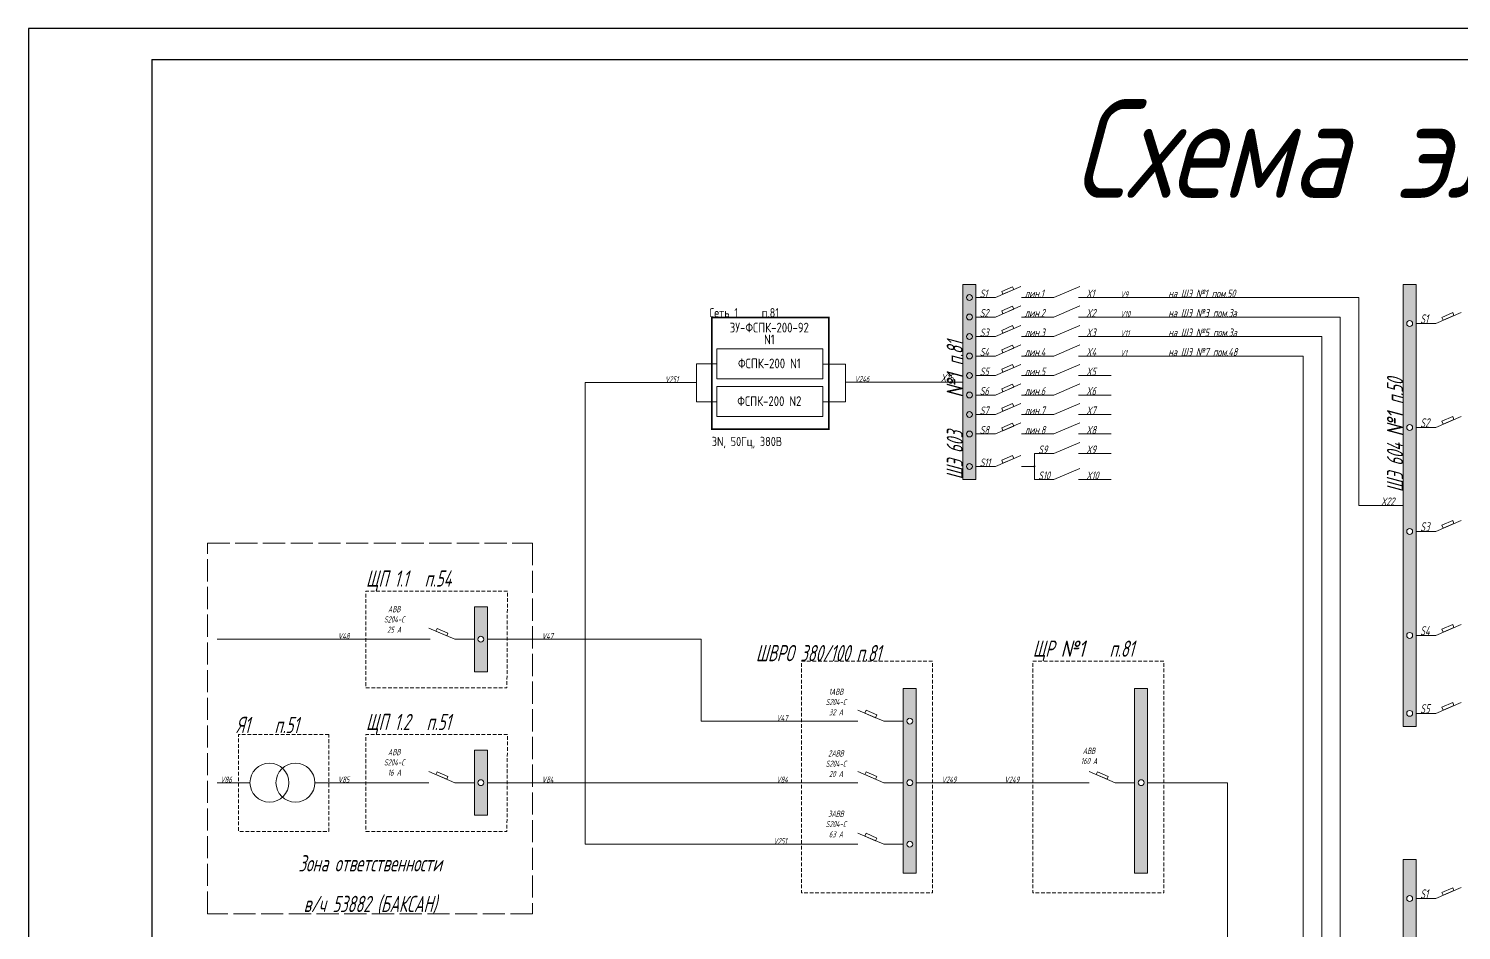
# Paper-space layout 'А2гор' of a CAD drawing. Extents: x 0 to 594, y 0 to 420.
# Drawn here: x 0 to 232.7, y 273.4 to 420 of the extents above; entities that cross this region are included whole.
import ezdxf
from ezdxf.enums import TextEntityAlignment as Align

# ---------------------------------------------------------------- set-up
doc = ezdxf.new("R2010")
doc.units = 0
doc.header["$LTSCALE"] = 0.3
doc.linetypes.add('ACAD_ISO02W100', pattern=[15, 12, -3])
doc.linetypes.add('JIS_02_2.0', pattern=[3, 2, -1])
doc.layers.get('0').update_dxf_attribs({"linetype": 'CONTINUOUS', "lineweight": 15})
doc.layers.add('Format', color=7, linetype='CONTINUOUS', lineweight=30)
doc.layers.add('Text', color=242, linetype='CONTINUOUS', lineweight=15)
doc.styles.get("Standard").update_dxf_attribs({"font": 'isocpeur.ttf', "width": 0.8, "oblique": 15})
doc.styles.add('Аннотативный', font='arial.ttf')

psp = doc.layouts.new('А2гор')

# ---------------------------------------------------------------- hatches: boundary and pattern name
h = psp.add_hatch(color=256)
h.paths.add_polyline_path([(153.8608932814675, 378.4084823130702), (151.7488932814674, 378.4084823130702), (151.7488932814674, 346.7284823130702), (153.8608932814675, 346.7284823130702)])
edge = h.paths.add_edge_path(flags=16)
edge.add_arc((152.8048932814674, 357.2884823130702), 0.4777773656132195, -1.272221872585407e-14, 360)
edge = h.paths.add_edge_path(flags=16)
edge.add_arc((152.8048932814674, 360.4564823130703), 0.4777773656132195, -1.272221872585407e-14, 360)
edge = h.paths.add_edge_path(flags=16)
edge.add_arc((152.8048932814674, 354.1204823130703), 0.4777773656132195, -1.272221872585407e-14, 360)
edge = h.paths.add_edge_path(flags=16)
edge.add_arc((152.8048932814674, 363.6244823130702), 0.4777773656132195, -1.272221872585407e-14, 360)
edge = h.paths.add_edge_path(flags=16)
edge.add_arc((152.8048932814674, 366.7924823130702), 0.4777773656132195, -1.272221872585407e-14, 360)
edge = h.paths.add_edge_path(flags=16)
edge.add_arc((152.8048932814674, 348.8404823130703), 0.4777773656132195, -1.272221872585407e-14, 360)
edge = h.paths.add_edge_path(flags=16)
edge.add_arc((152.8048932814674, 369.9604823130703), 0.4777773656132195, -1.272221872585407e-14, 360)
edge = h.paths.add_edge_path(flags=16)
edge.add_arc((152.8048932814674, 373.1284823130703), 0.4777773656132195, -1.272221872585407e-14, 360)
edge = h.paths.add_edge_path(flags=16)
edge.add_arc((152.8048932814674, 376.2964823130703), 0.4777773656132195, -1.272221872585407e-14, 360)
h = psp.add_hatch(color=256)
h.paths.add_polyline_path([(223.2488937003696, 378.4084994524331), (225.3608937003695, 378.4084994524331), (225.3608937003695, 306.60049853906), (223.2488937003696, 306.6004994524332)])
edge = h.paths.add_edge_path(flags=16)
edge.add_arc((224.3048937003695, 372.0724994524331), 0.4777773656132356, 0, 360)
edge = h.paths.add_edge_path(flags=16)
edge.add_arc((224.3048937003695, 355.1764994524331), 0.4777773656132356, 0, 360)
edge = h.paths.add_edge_path(flags=16)
edge.add_arc((224.3048937003695, 338.2804976163745), 0.4777773656132356, 0, 360)
edge = h.paths.add_edge_path(flags=16)
edge.add_arc((224.3048937003695, 321.3844976163745), 0.4777773656132356, 0, 360)
edge = h.paths.add_edge_path(flags=16)
edge.add_arc((224.3048937003695, 308.7124968302155), 0.4777773656132356, 0, 360)
h = psp.add_hatch(color=256)
edge = h.paths.add_edge_path()
edge.add_arc((108.4513248338036, 362.5011652259965), 0.528, -1.272221872585407e-14, 360)
h = psp.add_hatch(color=256)
edge = h.paths.add_edge_path()
edge.add_arc((132.6677950212434, 362.501163090569), 0.528, -1.272221872585407e-14, 360)
h = psp.add_hatch(color=256)
edge = h.paths.add_edge_path()
edge.add_arc((163.3648932814674, 348.8404796908603), 0.08448, 0, 360)
h = psp.add_hatch(color=256)
h.paths.add_polyline_path([(223.2488941192691, 284.9525018279901), (225.3608941192691, 284.9525018279901), (225.3608941192691, 213.1445009146171), (223.2488941192691, 213.1445018279902)])
edge = h.paths.add_edge_path(flags=16)
edge.add_arc((224.3048941192691, 278.6165018279902), 0.4777773656132356, 0, 360)
edge = h.paths.add_edge_path(flags=16)
edge.add_arc((224.3048941192691, 261.7205018279902), 0.4777773656132356, 0, 360)
edge = h.paths.add_edge_path(flags=16)
edge.add_arc((224.3048941192691, 244.8244999919315), 0.4777773656132356, 0, 360)
edge = h.paths.add_edge_path(flags=16)
edge.add_arc((224.3048941192691, 227.9284999919316), 0.4777773656132356, 0, 360)
edge = h.paths.add_edge_path(flags=16)
edge.add_arc((224.3048941192691, 215.2564992057802), 0.4777773656132356, 0, 360)
at = {"layer": 'Text'}
h = psp.add_hatch(color=7, dxfattribs=at)
h.paths.add_polyline_path([(74.50082671400571, 315.4816922721933), (72.38882671400577, 315.4816922721933), (72.38882671400577, 326.0416922721933), (74.50082671400571, 326.0416922721933)])
edge = h.paths.add_edge_path(flags=16)
edge.add_arc((73.44482648119842, 320.7616922721933), 0.4777773656132356, 0, 360)
h = psp.add_hatch(color=7, dxfattribs=at)
h.paths.add_polyline_path([(144.169698528084, 312.7305603372682), (142.057698528084, 312.7305603372682), (142.0576985280842, 282.7305603372682), (144.169698528084, 282.7305603372682)])
h.paths.add_polyline_path([(143.5914756608899, 307.4505603372683, -1), (142.6359209296635, 307.4505603372683, -1)], flags=16)
h.paths.add_polyline_path([(143.5914756608899, 297.4505603372683, -1), (142.6359209296635, 297.4505603372683, -1)], flags=16)
h.paths.add_polyline_path([(143.5914756608899, 287.4505603372683, -1), (142.6359209296635, 287.4505603372683, -1)], flags=16)
h = psp.add_hatch(color=7, dxfattribs=at)
h.paths.add_polyline_path([(181.7483716411271, 312.7305601620307), (179.6363716411272, 312.7305601620307), (179.6363716411273, 282.7305601620307), (181.7483716411271, 282.7305601620307)])
h.paths.add_polyline_path([(181.1701487739331, 297.4505601620307, -1), (180.2145940427066, 297.4505601620307, -1)], flags=16)
h = psp.add_hatch(color=7, dxfattribs=at)
h.paths.add_polyline_path([(74.50082736172536, 292.1705603372682), (72.38882736172542, 292.1705603372682), (72.38882736172542, 302.7305603372682), (74.50082736172536, 302.7305603372682)])
edge = h.paths.add_edge_path(flags=16)
edge.add_arc((73.44482712891806, 297.4505603372682), 0.4777773656132356, 0, 360)

# ---------------------------------------------------------------- linework, layer by layer
at = {"lineweight": 15}
for p, q in [((157.0288932814674, 376.2964823130703), (161.1454038495312, 378.0899116242931)), ((166.5328932814674, 376.2964823130703), (170.7568932814675, 378.0899116242931)), ((157.0288842665057, 373.1284796908526), (161.1453948345771, 374.9219090020832)), ((166.5328932814674, 373.1284796908602), (170.7568932814675, 374.9219090020832)), ((228.5288937003696, 372.0724994524331), (232.6454042684333, 373.865928763656)), ((157.0288842665057, 369.9604796908526), (161.1453948345771, 371.7539090020832)), ((166.5328932814674, 369.9604796908603), (170.7568932814675, 371.7539090020832)), ((157.0288842665057, 366.7924796908526), (161.1453948345771, 368.5859090020832)), ((166.5328932814674, 366.7924796908603), (170.7568932814675, 368.5859090020832)), ((157.0288842665057, 363.6244796908526), (161.1453948345771, 365.4179090020831)), ((166.5328932814674, 363.6244796908603), (170.7568932814675, 365.4179090020831)), ((157.0288842665057, 360.4564796908526), (161.1453948345771, 362.2499090020831)), ((166.5328932814674, 360.4564796908603), (170.7568932814675, 362.2499090020831)), ((157.0288842665057, 357.2884796908526), (161.1453948345771, 359.0819090020832)), ((166.5328932814674, 357.2884796908604), (170.7568932814675, 359.0819090020832)), ((228.5288937003696, 355.1764994524331), (232.6454042684333, 356.969928763656)), ((157.0288842665057, 354.1204796908526), (161.1453948345771, 355.9139090020832)), ((166.5328932814674, 354.1204796908603), (170.7568932814675, 355.9139090020832)), ((166.5328932814674, 350.9524813996971), (170.7568932814675, 352.7459107109199)), ((157.0288842665057, 348.8404796908526), (161.1453948345771, 350.6339090020832)), ((166.5328932814674, 346.728484445409), (170.7568932814675, 348.5219137566318)), ((228.5288937415143, 338.2804976163745), (232.6454043095779, 340.0739269275973)), ((69.22083035658807, 320.7616922721933), (64.9968303565881, 322.5551215834162)), ((228.5288937415143, 321.3844976163745), (232.6454043095779, 323.1779269275974)), ((228.5288846854077, 308.7124968302155), (232.6453952534791, 310.5059261414461)), ((138.8897021706663, 307.4505603372683), (134.6657021706664, 309.243989648491)), ((69.22083100430771, 297.4505603372682), (64.99683100430775, 299.243989648491)), ((138.8897021706663, 297.4505603372683), (134.6657021706664, 299.243989648491)), ((176.4683752837095, 297.4505601620307), (172.2443752837095, 299.2439894732535)), ((138.8897021706663, 287.4505603372683), (134.6657021706664, 289.243989648491)), ((228.5288941192692, 278.6165018279902), (232.6454046873328, 280.4099311392131))]:
    psp.add_line(p, q, dxfattribs=at)
for p, q in [((157.0288932814674, 376.2964823130703), (153.8608932814675, 376.2964823130703)), ((161.2528932814674, 376.2964823130703), (166.5328932814674, 376.2964823130703)), ((170.5419144175949, 376.2964823130703), (175.8219144175948, 376.2964823130703)), ((175.8219144175948, 376.2964823130703), (184.4848926871249, 376.2964823130702)), ((184.4848926871249, 376.2964823130702), (195.0448926871248, 376.2964823130702)), ((157.0288842665057, 373.1284796908526), (153.8608842665057, 373.1284796908526)), ((161.2528932814674, 373.1284796908602), (166.5328932814674, 373.1284796908602)), ((170.5419054026408, 373.1284796908602), (175.8219054026407, 373.1284796908602)), ((175.8219054026408, 373.1284796908603), (184.4848836721708, 373.1284796908602)), ((184.4848832038207, 373.1284796869724), (195.0448832038207, 373.1284796869724)), ((228.5288937003696, 372.0724994524331), (225.3608937003695, 372.0724994524331)), ((111.7729160143845, 367.9546454550809), (128.9797100905138, 367.9546454550809)), ((111.7729160143845, 363.0867040207079), (111.7729160143845, 367.9546454550809)), ((128.9797100905138, 367.9546454550809), (128.9797100905138, 363.0867040207079)), ((157.0288842665057, 369.9604796908526), (153.8608842665057, 369.9604796908526)), ((161.2528932814674, 369.9604796908603), (166.5328932814674, 369.9604796908603)), ((170.5419054026408, 369.9604796908603), (175.8219054026407, 369.9604796908603)), ((175.8219054026408, 369.9604796908603), (184.4848836721708, 369.9604796908603)), ((184.4848832038207, 369.9604796869724), (195.0448832038207, 369.9604796869724)), ((111.7729160143845, 365.5206747378982), (108.4513248338036, 365.5206747378982)), ((108.4513248338036, 365.5206747378982), (108.4513248338036, 359.3347941561328)), ((132.6677950212434, 365.4727289775478), (128.9797100905138, 365.4727289775478)), ((132.6677950212434, 362.501163090569), (132.6677950212434, 365.4727289775478)), ((157.0288842665057, 366.7924796908526), (153.8608842665057, 366.7924796908526)), ((161.2528932814674, 366.7924796908603), (166.5328932814674, 366.7924796908603)), ((170.5419054026408, 366.7924796908603), (175.8219054026407, 366.7924796908603)), ((175.8219054026408, 366.7924796908603), (184.4848836721708, 366.7924796908603)), ((184.4848832038207, 366.7924796869724), (195.0448832038207, 366.7924796869724)), ((128.9797100905138, 363.0867040207079), (111.7729160143845, 363.0867040207079)), ((157.0288842665057, 363.6244796908526), (153.8608842665057, 363.6244796908526)), ((161.2528932814674, 363.6244796908603), (166.5328932814674, 363.6244796908603)), ((170.5419054026408, 363.6244796908603), (175.8219054026407, 363.6244796908603)), ((108.4513248338036, 362.5011652259965), (106.9462038723424, 362.5011652259965)), ((111.7729160143845, 361.8260021032636), (128.9797100905138, 361.8260021032636)), ((111.7729160143845, 356.9580606688984), (111.7729160143845, 361.8260021032636)), ((128.9797100905138, 361.8260021032636), (128.9797100905138, 356.9580606688984)), ((132.6677950212434, 362.501163090569), (132.6677950212434, 359.3201516219988)), ((147.5248932814674, 362.5684823130702), (151.7488932814674, 362.5684823130702)), ((108.4513248338036, 359.3347941561328), (111.7729160143845, 359.3347941561328)), ((132.6677950212434, 359.3201516219988), (128.9797100905138, 359.3201516219988)), ((157.0288842665057, 360.4564796908526), (153.8608842665057, 360.4564796908526)), ((161.2528932814674, 360.4564796908603), (166.5328932814674, 360.4564796908603)), ((170.5419054026408, 360.4564796908603), (175.8219054026407, 360.4564796908603)), ((128.9797100905138, 356.9580606688984), (111.7729160143845, 356.9580606688984)), ((157.0288842665057, 357.2884796908526), (153.8608842665057, 357.2884796908526)), ((161.2528932814674, 357.2884796908604), (166.5328932814674, 357.2884796908604)), ((170.5419054026408, 357.2884796908604), (175.8219054026407, 357.2884796908604)), ((157.0288842665057, 354.1204796908526), (153.8608842665057, 354.1204796908526)), ((161.2528932814674, 354.1204796908603), (166.5328932814674, 354.1204796908603)), ((170.5419054026408, 354.1204796908603), (175.8219054026407, 354.1204796908603)), ((228.5288937003696, 355.1764994524331), (225.3608937003695, 355.1764994524331)), ((163.3648831221384, 350.9524813996971), (166.5328932814674, 350.9524813996971)), ((163.3648932814674, 346.7284823130702), (163.3648932814674, 350.9524823130703)), ((170.5419054026408, 350.9524813996971), (175.8219054026407, 350.9524813996971)), ((157.0288842665057, 348.8404796908526), (153.8608842665057, 348.8404796908526)), ((161.2528932814674, 348.8404796908603), (163.3648932814674, 348.8404796908603)), ((163.3648831221384, 346.728481399697), (166.5328932814674, 346.728481399697)), ((170.5419092024641, 346.728484445409), (175.8219092024641, 346.728484445409)), ((223.2488937003696, 342.5044994524332), (219.0248937003695, 342.5044994524332)), ((228.5288937415143, 338.2804976163745), (225.3608937415142, 338.2804976163745)), ((228.5288937415143, 321.3844976163745), (225.3608937415142, 321.3844976163745)), ((72.38882878075881, 320.7616922721933), (69.22083035658807, 320.7616922721933)), ((84.00482858513917, 320.7616922721934), (74.50082648119835, 320.7616922721933)), ((142.0577005948371, 307.4505603372683), (138.8897021706663, 307.4505603372683)), ((228.5288846854077, 308.7124968302155), (225.3608846854077, 308.7124968302155)), ((30.63309724226721, 297.4505603372681), (35.94399450633267, 297.4505603372681)), ((72.38882942847846, 297.4505603372682), (69.22083100430771, 297.4505603372682)), ((84.00482923285881, 297.4505603372683), (74.50082712891799, 297.4505603372682)), ((142.0577005948371, 297.4505603372683), (138.8897021706663, 297.4505603372683)), ((179.6363737078802, 297.4505601620307), (176.4683752837095, 297.4505601620307)), ((142.0577005948371, 287.4505603372683), (138.8897021706663, 287.4505603372683)), ((228.5288941192692, 278.6165018279902), (225.3608941192691, 278.6165018279902))]:
    psp.add_line(p, q)
for points in [[(151.7488932814674, 378.4084823130702), (153.8608932814675, 378.4084823130702), (153.8608932814675, 346.7284823130702), (151.7488932814674, 346.7284823130702)], [(158.2513347508527, 376.8290601666212), (160.0027187954587, 377.5920810380277), (159.7972788924576, 378.0636332349889), (158.0458948478593, 377.3006123635822)], [(223.2488937003696, 378.4084994524331), (225.3608937003695, 378.4084994524331), (225.3608937003695, 306.60049853906), (223.2488937003696, 306.6004994524332)], [(158.2513257358986, 373.6610575444035), (160.0027097805046, 374.4240784158178), (159.7972698775112, 374.8956306127714), (158.0458858328976, 374.1326097413647)], [(229.7513351697548, 372.6050773059841), (231.5027192143608, 373.3680981773907), (231.2972793113598, 373.8396503743518), (229.5458952667614, 373.0766295029452)], [(158.2513257358986, 370.4930575444035), (160.0027097805046, 371.2560784158179), (159.7972698775112, 371.7276306127713), (158.0458858328976, 370.9646097413647)], [(158.2513257358986, 367.3250575444035), (160.0027097805046, 368.0880784158178), (159.7972698775112, 368.5596306127713), (158.0458858328976, 367.7966097413646)], [(158.2513257358986, 364.1570575444035), (160.0027097805046, 364.9200784158178), (159.7972698775112, 365.3916306127712), (158.0458858328976, 364.6286097413647)], [(158.2513257358986, 360.9890575444035), (160.0027097805046, 361.7520784158179), (159.7972698775112, 362.2236306127713), (158.0458858328976, 361.4606097413647)], [(158.2513257358986, 357.8210575444035), (160.0027097805046, 358.5840784158178), (159.7972698775112, 359.0556306127713), (158.0458858328976, 358.2926097413646)], [(229.7513351697548, 355.7090773059841), (231.5027192143608, 356.4720981773906), (231.2972793113598, 356.9436503743518), (229.5458952667614, 356.1806295029452)], [(158.2513257358986, 354.6530575444036), (160.0027097805046, 355.4160784158179), (159.7972698775112, 355.8876306127713), (158.0458858328976, 355.1246097413647)], [(158.2513257358986, 349.3730575444035), (160.0027097805046, 350.1360784158179), (159.7972698775112, 350.6076306127713), (158.0458858328976, 349.8446097413646)], [(229.7513352109071, 338.8130754699254), (231.5027192555055, 339.5760963413321), (231.2972793525121, 340.0476485382931), (229.5458953078984, 339.2846276668864)], [(74.50082671400571, 315.4816922721933), (72.38882671400577, 315.4816922721933), (72.38882671400577, 326.0416922721933), (74.50082671400571, 326.0416922721933)], [(67.9026959032667, 321.3213468566433), (66.14417308273744, 322.0679818876132), (66.34495531366156, 322.528843194112), (68.09633935826758, 321.7658223226977)], [(229.7513352109071, 321.9170754699254), (231.5027192555055, 322.680096341332), (231.2972793525121, 323.1516485382931), (229.5458953078984, 322.3886276668865)], [(144.169698528084, 282.7305603372682), (142.0576985280842, 282.7305603372682), (142.057698528084, 312.7305603372682), (144.169698528084, 312.7305603372682)], [(181.7483716411271, 282.7305601620307), (179.6363716411273, 282.7305601620307), (179.6363716411272, 312.7305601620307), (181.7483716411271, 312.7305601620307)], [(229.7513261548007, 309.2450746837664), (231.5027101994068, 310.0080955551807), (231.2972702964134, 310.4796477521342), (229.5458862517997, 309.7166268807275)], [(137.571567717345, 308.0102149217182), (135.8130448968157, 308.7568499526881), (136.0138271277398, 309.217711259187), (137.7652111723459, 308.4546903877726)], [(74.50082736172536, 292.1705603372682), (72.38882736172542, 292.1705603372682), (72.38882736172542, 302.7305603372682), (74.50082736172536, 302.7305603372682)], [(67.90269655098635, 298.0102149217182), (66.14417373045708, 298.7568499526881), (66.3449559613812, 299.2177112591869), (68.09634000598723, 298.4546903877725)], [(137.571567717345, 298.0102149217182), (135.8130448968157, 298.7568499526881), (136.0138271277398, 299.217711259187), (137.7652111723459, 298.4546903877726)], [(175.1502408303881, 298.0102147464806), (173.3917180098589, 298.7568497774505), (173.592500240783, 299.2177110839494), (175.343884285389, 298.454690212535)], [(137.571567717345, 288.0102149217182), (135.8130448968157, 288.7568499526881), (136.0138271277398, 289.2177112591869), (137.7652111723459, 288.4546903877725)], [(223.2488941192691, 284.9525018279901), (225.3608941192691, 284.9525018279901), (225.3608941192691, 213.1445009146171), (223.2488941192691, 213.1445018279902)], [(229.7513355886621, 279.1490796815488), (231.5027196332681, 279.9121005529478), (231.297279730267, 280.3836527499166), (229.545895685661, 279.6206318785023)]]:
    psp.add_lwpolyline(points, close=True)
at = {"const_width": 0.264}
psp.add_lwpolyline([(110.9522318246956, 354.9034593272014), (129.9479961829358, 354.9034593272014), (129.9479961829358, 373.0718741727979), (110.9522318246956, 373.0718741727979)], close=True, dxfattribs=at)
at = {"linetype": 'ACAD_ISO02W100'}
psp.add_lwpolyline([(29.05953249928456, 336.3783675667719), (81.85953249928457, 336.3783675667719), (81.85953249928457, 276.1584214261436), (29.05953249928456, 276.1584214261437)], close=True, dxfattribs=at)
at = {"linetype": 'JIS_02_2.0', "flags": 128}
for points in [[(77.76578038913564, 328.5837545874469), (54.79079479690469, 328.5837545874469), (54.79079479690469, 312.8416922721933), (77.68439007254025, 312.8416922721933)], [(146.8096985280841, 317.1880095197384), (125.5169797766663, 317.1880095197383), (125.5169797766663, 279.5305603372681), (146.809698528084, 279.5305603372682)], [(184.3883716411272, 317.1880093445009), (163.0956528897094, 317.1880093445008), (163.0956528897094, 279.5305601620305), (184.3883716411272, 279.5305601620307)], [(48.73704641160064, 305.2726224772842), (34.09143158773824, 305.2726224772842), (34.09143158773824, 289.5305601620306), (48.73704641160063, 289.5305601620306)], [(77.76578103685529, 305.2726226525218), (54.79079544462433, 305.2726226525218), (54.79079544462433, 289.5305603372682), (77.6843907202599, 289.5305603372682)]]:
    psp.add_lwpolyline(points, close=True, dxfattribs=at)
for centre, radius in [((152.8048932814674, 376.2964823130703), 0.4777773656132356), ((152.8048932814674, 373.1284823130703), 0.4777773656132356), ((224.3048937003695, 372.0724994524331), 0.4777773656132356), ((152.8048932814674, 369.9604823130703), 0.4777773656132356), ((152.8048932814674, 366.7924823130702), 0.4777773656132356), ((152.8048932814674, 363.6244823130702), 0.4777773656132356), ((152.8048932814674, 360.4564823130703), 0.4777773656132356), ((152.8048932814674, 357.2884823130702), 0.4777773656132356), ((152.8048932814674, 354.1204823130703), 0.4777773656132356), ((224.3048937003695, 355.1764994524331), 0.4777773656132356), ((152.8048932814674, 348.8404823130703), 0.4777773656132356), ((163.3648932814674, 348.8404796908603), 0.08448), ((224.3048937003695, 338.2804976163745), 0.4777773656132356), ((73.44482648119842, 320.7616922721933), 0.4777773656132356), ((224.3048937003695, 321.3844976163745), 0.4777773656132356), ((143.1136982952767, 307.4505603372683), 0.4777773656132356), ((224.3048937003695, 308.7124968302155), 0.4777773656132356), ((39.11199450633261, 297.4505603372681), 3.168000000000001), ((43.33599450633264, 297.4505603372681), 3.168000000000001), ((73.44482712891806, 297.4505603372682), 0.4777773656132356), ((143.1136982952767, 297.4505603372683), 0.4777773656132356), ((180.6923714083198, 297.4505601620307), 0.4777773656132356), ((143.1136982952767, 287.4505603372683), 0.4777773656132356), ((224.3048941192691, 278.6165018279902), 0.4777773656132356)]:
    psp.add_circle(centre, radius)
at = {"layer": 'Format'}
for p, q in [((594, 420.0000000000001), (0, 420.0000000000001)), ((0, 420.0000000000001), (0, 0)), ((20, 415.0000000000001), (589, 415.0000000000001)), ((20, 415.0000000000001), (20, 5))]:
    psp.add_line(p, q, dxfattribs=at)
at = {"layer": 'Text'}
for p, q in [((216.0248937003695, 376.2964823130702), (195.0448926871248, 376.2964823130702)), ((216.0248937003695, 342.5044994524332), (216.0248937003695, 376.2964823130702)), ((213.0248941192691, 373.1284796869724), (195.0448832038207, 373.1284796869724)), ((213.0248941192691, 249.0485018279902), (213.0248941192691, 373.1284796869724)), ((210.0248937003695, 369.9604796869724), (195.0448832038207, 369.9604796869724)), ((210.0248937003695, 155.5924994524331), (210.0248937003695, 369.9604796869724)), ((207.0248932814623, 366.7924796869723), (195.0448832038207, 366.7924796869724)), ((207.0248932814623, 62.13649707687608), (207.0248932814623, 366.7924796869723)), ((90.38851492964068, 362.5011652259965), (106.9462038723424, 362.5011652259965)), ((90.38851492964068, 287.4505603372683), (90.38851492964068, 362.5011652259965)), ((147.5248932814674, 362.5684823130702), (132.6677950212434, 362.5684823130702)), ((219.0248937003695, 342.5044994524332), (216.0248937003695, 342.5044994524332)), ((65.2090959348545, 320.7616922721933), (30.63309724226721, 320.7616922721935)), ((84.00482858513917, 320.7616922721934), (109.2310254150408, 320.7616922721934)), ((109.2310254150409, 307.4505603372683), (109.2310254150408, 320.7616922721934)), ((134.6657021706664, 307.4505603372683), (109.2310254150409, 307.4505603372683)), ((46.50399450633264, 297.4505603372681), (50.19529702091901, 297.4505603372681)), ((64.99683100430775, 297.4505603372681), (50.19529702091901, 297.4505603372681)), ((109.2310254150409, 297.4505603372683), (84.00482923285881, 297.4505603372683)), ((134.6657021706664, 297.4505603372683), (109.2310254150409, 297.4505603372683)), ((172.2443752837095, 297.4505601620307), (144.169698528084, 297.4505603309158)), ((194.7323153189034, 297.4505601620307), (181.7483716411271, 297.4505601620307)), ((194.7323153189034, 212.8805034185179), (194.7323153189034, 297.4505601620307)), ((90.38851492964068, 287.4505603372683), (109.2310254150409, 287.4505603372683)), ((109.2310254150409, 287.4505603372683), (134.6657021706663, 287.4505603372683))]:
    psp.add_line(p, q, dxfattribs=at)

# ---------------------------------------------------------------- texts
at = {"width": 0.8}
for s, p in [('ЗУ-ФСПК-200-92', (120.3024007159453, 371.4124756155177)), ('N1', (120.3024007159453, 369.4851621266656)), ('ФСПК-200 N1', (120.3024007159453, 365.5869157811995)), ('ФСПК-200 N2', (120.3024007159453, 359.45827242939))]:
    psp.add_text(s, height=1.584, dxfattribs=at).set_placement(p, align=Align.MIDDLE_CENTER)
at = {"insert": (305.4275203598925, 408.5009742166526), "char_height": 16, "attachment_point": 2}
psp.add_mtext_dynamic_manual_height_columns('Схема электроснабжения 2БП-480', width=1316.36173152737, gutter_width=12.5, heights=[0], dxfattribs=at)
for s, insert, char_height, width, attachment_point in [('{\\fGOST|b0|i0|c204|p34; \\fGOST|b0|i0|c0|p34;S1}', (153.8608932814675, 376.2964823130703), 1.3, 17.20121131539205, 7), ('{\\fGOST|b0|i0|c204|p34; лин.1}', (161.1454038495312, 376.2964823130703), 1.3, 17.20121131539205, 7), ('{\\fGOST|b0|i0|c204|p34; \\fGOST|b0|i0|c0|p34; X1}', (170.5419144175949, 376.2964823130703), 1.3, 17.20121131539205, 7), ('{\\fGOST|b0|i0|c204|p34; \\fGOST|b0|i0|c0|p34;S\\fGOST|b0|i0|c204|p34;2}', (153.8608842665134, 373.1284796908602), 1.3, 17.20121131539205, 7), ('{\\fGOST|b0|i0|c204|p34; лин.2}', (161.1453948345771, 373.1284796908602), 1.3, 17.20121131539205, 7), ('{\\fGOST|b0|i0|c204|p34; \\fGOST|b0|i0|c0|p34; X\\fGOST|b0|i0|c204|p34;2}', (170.5419054026408, 373.1284796908602), 1.3, 17.20121131539205, 7), ('{\\fGOST|b0|i0|c204|p34; \\fGOST|b0|i0|c0|p34;S\\fGOST|b0|i0|c204|p34;3}', (153.8608842665134, 369.9604796908603), 1.3, 17.20121131539205, 7), ('{\\fGOST|b0|i0|c204|p34; лин.3}', (161.1453948345771, 369.9604796908603), 1.3, 17.20121131539205, 7), ('{\\fGOST|b0|i0|c204|p34; \\fGOST|b0|i0|c0|p34; X\\fGOST|b0|i0|c204|p34;3}', (170.5419054026408, 369.9604796908603), 1.3, 17.20121131539205, 7), ('{\\fGOST|b0|i0|c204|p34; \\fGOST|b0|i0|c0|p34;S\\fGOST|b0|i0|c204|p34;4}', (153.8608842665134, 366.7924796908603), 1.3, 17.20121131539205, 7), ('{\\fGOST|b0|i0|c204|p34; лин.4}', (161.1453948345771, 366.7924796908603), 1.3, 17.20121131539205, 7), ('{\\fGOST|b0|i0|c204|p34; \\fGOST|b0|i0|c0|p34; X\\fGOST|b0|i0|c204|p34;4}', (170.5419054026408, 366.7924796908603), 1.3, 17.20121131539205, 7), ('{\\fGOST|b0|i0|c204|p34; \\fGOST|b0|i0|c0|p34;X1\\fGOST|b0|i0|c204|p34;5}', (147.5248932814674, 362.5684823130702), 1.3, 17.20121131539205, 7), ('{\\fGOST|b0|i0|c204|p34; \\fGOST|b0|i0|c0|p34;S\\fGOST|b0|i0|c204|p34;5}', (153.8608842665134, 363.6244796908603), 1.3, 17.20121131539205, 7), ('{\\fGOST|b0|i0|c204|p34; лин.5}', (161.1453948345771, 363.6244796908603), 1.3, 17.20121131539205, 7), ('{\\fGOST|b0|i0|c204|p34; \\fGOST|b0|i0|c0|p34; X\\fGOST|b0|i0|c204|p34;5}', (170.5419054026408, 363.6244796908603), 1.3, 17.20121131539205, 7), ('{\\fGOST|b0|i0|c204|p34; \\fGOST|b0|i0|c0|p34;S\\fGOST|b0|i0|c204|p34;6}', (153.8608842665134, 360.4564796908603), 1.3, 17.20121131539205, 7), ('{\\fGOST|b0|i0|c204|p34; лин.6}', (161.1453948345771, 360.4564796908603), 1.3, 17.20121131539205, 7), ('{\\fGOST|b0|i0|c204|p34; \\fGOST|b0|i0|c0|p34; X\\fGOST|b0|i0|c204|p34;6}', (170.5419054026408, 360.4564796908603), 1.3, 17.20121131539205, 7), ('{\\fGOST|b0|i0|c204|p34; \\fGOST|b0|i0|c0|p34;S\\fGOST|b0|i0|c204|p34;7}', (153.8608842665134, 357.2884796908604), 1.3, 17.20121131539205, 7), ('{\\fGOST|b0|i0|c204|p34; лин.7}', (161.1453948345771, 357.2884796908604), 1.3, 17.20121131539205, 7), ('{\\fGOST|b0|i0|c204|p34; \\fGOST|b0|i0|c0|p34; X\\fGOST|b0|i0|c204|p34;7}', (170.5419054026408, 357.2884796908604), 1.3, 17.20121131539205, 7), ('{\\fGOST|b0|i0|c204|p34; \\fGOST|b0|i0|c0|p34;S\\fGOST|b0|i0|c204|p34;8}', (153.8608842665134, 354.1204796908603), 1.3, 17.20121131539205, 7), ('{\\fGOST|b0|i0|c204|p34; лин.8}', (161.1453948345771, 354.1204796908603), 1.3, 17.20121131539205, 7), ('{\\fGOST|b0|i0|c204|p34; \\fGOST|b0|i0|c0|p34; X\\fGOST|b0|i0|c204|p34;8}', (170.5419054026408, 354.1204796908603), 1.3, 17.20121131539205, 7), ('{\\fGOST|b0|i0|c204|p34; \\fGOST|b0|i0|c0|p34;S\\fGOST|b0|i0|c204|p34;9}', (163.3648831221384, 350.9524813996971), 1.3, 17.20121131539205, 7), ('{\\fGOST|b0|i0|c204|p34; \\fGOST|b0|i0|c0|p34; X\\fGOST|b0|i0|c204|p34;9}', (170.5419054026408, 350.9524813996971), 1.3, 17.20121131539205, 7), ('{\\fGOST|b0|i0|c204|p34; \\fGOST|b0|i0|c0|p34;S1\\fGOST|b0|i0|c204|p34;1}', (153.8608842665134, 348.8404796908603), 1.3, 17.20121131539205, 7), ('{\\fGOST|b0|i0|c204|p34; \\fGOST|b0|i0|c0|p34;S1\\fGOST|b0|i0|c204|p34;0}', (163.3648932814674, 346.7284823130702), 1.3, 17.20121131539205, 7), ('{\\fGOST|b0|i0|c204|p34; \\fGOST|b0|i0|c0|p34; X1\\fGOST|b0|i0|c204|p34;0}', (170.5419092024641, 346.7284844454013), 1.3, 17.20121131539205, 7), ('{\\fGOST|b0|i0|c204|p34;АВ\\fGOST|b0|i0|c0|p34;B\\PS204-C\\fGOST|b0|i0|c204|p34;\\P25 А}', (59.37807103678654, 326.1485494497684), 1, 9.325842073708978, 2), ('{\\fGOST|b0|i0|c0|p34;1\\fGOST|b0|i0|c204|p34;АВ\\fGOST|b0|i0|c0|p34;B\\fGOST|b0|i0|c204|p34; \\fGOST|b0|i0|c0|p34;\\PS204-C\\fGOST|b0|i0|c204|p34;\\P\\fGOST|b0|i0|c0|p34;32\\fGOST|b0|i0|c204|p34; А}', (131.1195841463732, 312.7230900039179), 1, 9.325842073708978, 2), ('{\\fGOST|b0|i0|c204|p34;АВ\\fGOST|b0|i0|c0|p34;B\\PS204-C\\fGOST|b0|i0|c204|p34;\\P16 А}', (59.37807168450617, 302.9155733137535), 1, 9.325842073708978, 2), ('{\\fGOST|b0|i0|c0|p34;2\\fGOST|b0|i0|c204|p34;АВ\\fGOST|b0|i0|c0|p34;B\\fGOST|b0|i0|c204|p34; \\fGOST|b0|i0|c0|p34;\\PS204-C\\fGOST|b0|i0|c204|p34;\\P\\fGOST|b0|i0|c0|p34;20\\fGOST|b0|i0|c204|p34; А}', (131.1195841463732, 302.7039278836027), 1, 9.325842073708978, 2), ('{\\fGOST|b0|i0|c204|p34;АВ\\fGOST|b0|i0|c0|p34;B\\fGOST|b0|i0|c204|p34; \\P160 А}', (172.2220197668964, 303.1274950895807), 1, 9.325842073708978, 2), ('{\\fGOST|b0|i0|c0|p34;3\\fGOST|b0|i0|c204|p34;АВ\\fGOST|b0|i0|c0|p34;B\\fGOST|b0|i0|c204|p34; \\fGOST|b0|i0|c0|p34;\\PS204-C\\fGOST|b0|i0|c204|p34;\\P\\fGOST|b0|i0|c0|p34;63\\fGOST|b0|i0|c204|p34; А}', (131.1195841463732, 292.8893273676646), 1, 9.325842073708978, 2)]:
    psp.add_mtext(s, dxfattribs=dict(insert=insert, char_height=char_height, width=width, attachment_point=attachment_point))
at = {"line_spacing_factor": 1.5}
for s, insert, char_height, width, attachment_point in [('{\\fGOST|b0|i0|c204|p34; \\fGOST|b0|i0|c0|p34; \\fGOST|b0|i0|c204|p34; \\fGOST|b0|i0|c0|p34;V\\fGOST|b0|i0|c204|p34;9}', (175.8219144175948, 376.2964823130703), 1, 17.20121131539205, 7), ('{\\fGOST|b0|i0|c204|p34; \\fGOST|b0|i0|c0|p34; \\fGOST|b0|i0|c204|p34; \\fGOST|b0|i0|c0|p34;V\\fGOST|b0|i0|c204|p34;10}', (175.8219054026408, 373.1284796908603), 1, 17.20121131539205, 7), ('{\\fGOST|b0|i0|c204|p34; \\fGOST|b0|i0|c0|p34;S\\fGOST|b0|i0|c204|p34;1}', (225.3608937003695, 372.0724994524331), 1.5, 17.20121131539205, 7), ('{\\fGOST|b0|i0|c204|p34; \\fGOST|b0|i0|c0|p34; \\fGOST|b0|i0|c204|p34; \\fGOST|b0|i0|c0|p34;V\\fGOST|b0|i0|c204|p34;11}', (175.8219054026408, 369.9604796908603), 1, 17.20121131539205, 7), ('{\\fGOST|b0|i0|c204|p34; \\fGOST|b0|i0|c0|p34; \\fGOST|b0|i0|c204|p34; \\fGOST|b0|i0|c0|p34;V\\fGOST|b0|i0|c204|p34;1}', (175.8219054026408, 366.7924796908603), 1, 17.20121131539205, 7), ('{\\fGOST|b0|i0|c204|p34; \\fGOST|b0|i0|c0|p34; V\\fGOST|b0|i0|c204|p34;251}', (102.3479767308122, 362.5011652259965), 1, 17.20121131539205, 7), ('{\\fGOST|b0|i0|c204|p34; \\fGOST|b0|i0|c0|p34; \\fGOST|b0|i0|c204|p34; \\fGOST|b0|i0|c0|p34;V\\fGOST|b0|i0|c204|p34;246}', (132.6677950212434, 362.5684823130702), 1, 17.20121131539205, 7), ('{\\fGOST|b0|i0|c204|p34; \\fGOST|b0|i0|c0|p34;S\\fGOST|b0|i0|c204|p34;2}', (225.3608937003695, 355.1764994524331), 1.5, 17.20121131539205, 7), ('{\\fGOST|b0|i0|c204|p34; \\fGOST|b0|i0|c0|p34;X\\fGOST|b0|i0|c204|p34;22}', (219.0248937003695, 342.5044994524332), 1.3, 17.20121131539205, 7), ('{\\fGOST|b0|i0|c204|p34; \\fGOST|b0|i0|c0|p34;S\\fGOST|b0|i0|c204|p34;3}', (225.3608937415142, 338.2804976163745), 1.5, 17.20121131539205, 7), ('{\\fGOST|b0|i0|c204|p34;ЩП 1.1}  {\\fGOST|b0|i0|c204|p34;п.54}', (54.79079479690469, 328.5837545874469), 2.64, 30.08827728855403, 7), ('{\\fGOST|b0|i0|c204|p34; \\fGOST|b0|i0|c0|p34; \\fGOST|b0|i0|c204|p34; \\fGOST|b0|i0|c0|p34;V\\fGOST|b0|i0|c204|p34;48}', (48.73704641160064, 320.7616922721934), 1, 17.20121131539205, 7), ('{\\fGOST|b0|i0|c204|p34; \\fGOST|b0|i0|c0|p34; \\fGOST|b0|i0|c204|p34; \\fGOST|b0|i0|c0|p34;V\\fGOST|b0|i0|c204|p34;47}', (81.85953249928457, 320.7616922721934), 1, 17.20121131539205, 7), ('{\\fGOST|b0|i0|c204|p34; \\fGOST|b0|i0|c0|p34;S\\fGOST|b0|i0|c204|p34;4}', (225.3608937415142, 321.3844976163745), 1.5, 17.20121131539205, 7), ('{\\fGOST|b0|i0|c204|p34;ШВРО 380/100\\fGOST|b0|i0|c0|p34; \\fGOST|b0|i0|c204|p34;п.81}', (118.1179778605385, 317.1880095197384), 2.64, 50.09588370036018, 7), ('{\\fGOST|b0|i0|c204|p34;ЩР }№1   {\\fGOST|b0|i0|c204|p34;п.81}', (163.0956528897094, 317.1880093445008), 2.64, 30.08827728855403, 7), ('{\\fGOST|b0|i0|c204|p34; \\fGOST|b0|i0|c0|p34;S\\fGOST|b0|i0|c204|p34;5}', (225.3608846854154, 308.7124968302232), 1.5, 17.20121131539205, 7), ('{\\fGOST|b0|i0|c204|p34;Я1}   {\\fGOST|b0|i0|c204|p34;п.51}', (33.68914661416056, 305.4996197822035), 2.64, 30.08827728855403, 7), ('{\\fGOST|b0|i0|c204|p34;ЩП 1.2}  {\\fGOST|b0|i0|c204|p34;п.51}', (54.79079544462433, 305.2726226525218), 2.64, 30.08827728855403, 7), ('{\\fGOST|b0|i0|c204|p34; \\fGOST|b0|i0|c0|p34; \\fGOST|b0|i0|c204|p34; \\fGOST|b0|i0|c0|p34;V\\fGOST|b0|i0|c204|p34;47}', (119.9527471007227, 307.4505603372683), 1, 17.20121131539205, 7), ('{\\fGOST|b0|i0|c204|p34; \\fGOST|b0|i0|c0|p34;V\\fGOST|b0|i0|c204|p34;86}', (30.63309724226721, 297.4505603372681), 1, 17.20121131539205, 7), ('{\\fGOST|b0|i0|c204|p34; \\fGOST|b0|i0|c0|p34; \\fGOST|b0|i0|c204|p34; \\fGOST|b0|i0|c0|p34;V\\fGOST|b0|i0|c204|p34;85}', (48.73704641160064, 297.4505603372681), 1, 17.20121131539205, 7), ('{\\fGOST|b0|i0|c204|p34; \\fGOST|b0|i0|c0|p34; \\fGOST|b0|i0|c204|p34; \\fGOST|b0|i0|c0|p34;V\\fGOST|b0|i0|c204|p34;84}', (81.85953249928457, 297.4505603372683), 1, 17.20121131539205, 7), ('{\\fGOST|b0|i0|c204|p34; \\fGOST|b0|i0|c0|p34; \\fGOST|b0|i0|c204|p34; \\fGOST|b0|i0|c0|p34;V\\fGOST|b0|i0|c204|p34;84}', (119.9527471007227, 297.4505603372683), 1, 17.20121131539205, 7), ('{\\fGOST|b0|i0|c204|p34; \\fGOST|b0|i0|c0|p34; \\fGOST|b0|i0|c204|p34; \\fGOST|b0|i0|c0|p34;V\\fGOST|b0|i0|c204|p34;249}', (146.809698528084, 297.4505603150347), 1, 17.20121131539205, 7), ('{\\fGOST|b0|i0|c204|p34; \\fGOST|b0|i0|c0|p34; \\fGOST|b0|i0|c204|p34; \\fGOST|b0|i0|c0|p34;V\\fGOST|b0|i0|c204|p34;249}', (157.0162832285448, 297.4505602170655), 1, 17.20121131539205, 7), ('{\\fGOST|b0|i0|c204|p34; \\fGOST|b0|i0|c0|p34; V\\fGOST|b0|i0|c204|p34;251}', (119.9527471007228, 287.4505603372683), 1, 17.20121131539205, 7), ('{\\fGOST|b0|i0|c204|p34;Зона ответственности \\Pв/ч 53882 (БАКСАН)}', (55.45953249928456, 276.1584214261437), 2.64, 52.80000126653598, 8), ('{\\fGOST|b0|i0|c204|p34; \\fGOST|b0|i0|c0|p34;S\\fGOST|b0|i0|c204|p34;1}', (225.3608941192691, 278.6165018279902), 1.5, 17.20121131539205, 7)]:
    psp.add_mtext(s, dxfattribs=dict(at, insert=insert, char_height=char_height, width=width, attachment_point=attachment_point))
at = {"char_height": 1.3, "attachment_point": 7, "line_spacing_factor": 1.5}
for s, insert in [('{\\fGOST|b0|i0|c204|p34; на ШЭ }№1 {\\fGOST|b0|i0|c204|p34;пом.50}', (184.4848926871249, 376.2964823130702)), ('{\\fGOST|b0|i0|c204|p34; на ШЭ }№3 {\\fGOST|b0|i0|c204|p34;пом.3а}', (184.4848832038207, 373.1284796869724)), ('{\\fGOST|b0|i0|c204|p34; на ШЭ }№5 {\\fGOST|b0|i0|c204|p34;пом.3а}', (184.4848832038207, 369.9604796869724)), ('{\\fGOST|b0|i0|c204|p34; на ШЭ }№7 {\\fGOST|b0|i0|c204|p34;пом.48}', (184.4848832038207, 366.7924796869724))]:
    psp.add_mtext(s, dxfattribs=dict(at, insert=insert))
at = {"char_height": 1.5, "line_spacing_factor": 1.5, "style": 'Аннотативный'}
for s, insert, width, attachment_point in [('{\\fGOST|b0|i0|c204|p34;Сеть 1\\fGOST|b0|i0|c0|p34;     \\fGOST|b0|i0|c204|p34;п.81}', (110.5499461291597, 373.0718747075642), 50.09588370036018, 7), ('{\\fGOST|b0|i0|c0|p34;\\H0.33333x;\\P\\H3x;3N, 50\\fGOST|b0|i0|c204|p34;Гц,\\fGOST|b0|i0|c0|p34; \\fGOST|b0|i0|c204|p34;380В}', (110.9522318246956, 354.9034593272014), 49.87853374065027, 1)]:
    psp.add_mtext(s, dxfattribs=dict(at, insert=insert, width=width, attachment_point=attachment_point))
at = {"char_height": 2.64, "width": 49.19892447594079, "attachment_point": 7, "line_spacing_factor": 1.5}
for s, insert, rotation in [('{\\fGOST|b0|i0|c204|p34;ШЭ 603     }№1 {\\fGOST|b0|i0|c204|p34;п.81}', (151.7488932814674, 346.7284823130702), 89.99999999999999), ('{\\fGOST|b0|i0|c204|p34; \\fGOST|b0|i0|c0|p34; \\fGOST|b0|i0|c204|p34;ШЭ 604 }№1 {\\fGOST|b0|i0|c204|p34;п.50}', (223.2488937003696, 342.5044994524332), 90)]:
    psp.add_mtext(s, dxfattribs=dict(at, insert=insert, rotation=rotation))

doc.saveas('drawing.dxf')
